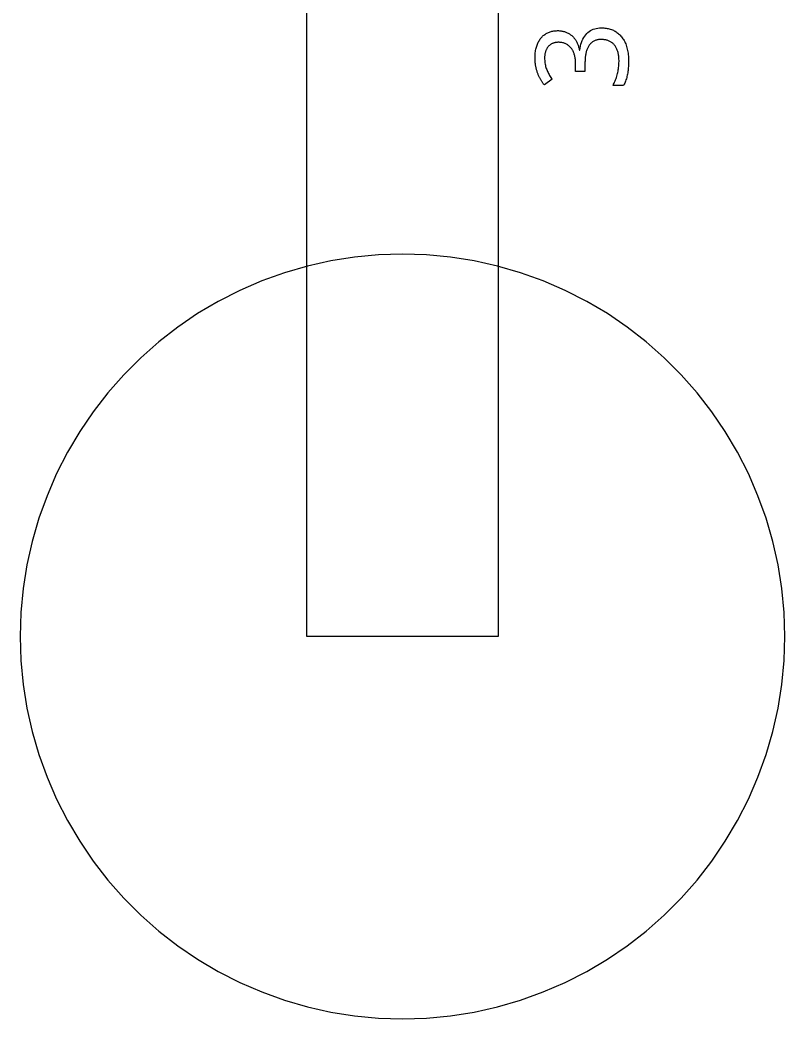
# Model space of a CAD drawing. Extents: x 3 to 23, y 13 to 118.
# Drawn here: x 2.69 to 22.71, y 12.69 to 38.82 of the extents above; entities that cross this region are included whole.
import ezdxf

# ---------------------------------------------------------------- set-up
doc = ezdxf.new("R2010")
doc.units = 0
doc.layers.get('0').update_dxf_attribs({"linetype": 'CONTINUOUS'})

msp = doc.modelspace()

# ---------------------------------------------------------------- linework, layer by layer
at = {"color": 0}
for points in [[(10.2, 52.74), (15.2, 52.74), (15.2, 22.7), (10.2, 22.7), (10.2, 52.74)], [(16.7567, 38.5421), (16.7801, 38.5418), (16.8033, 38.5406), (16.826, 38.5388), (16.8483, 38.5361), (16.8701, 38.5328), (16.8915, 38.5286), (16.9126, 38.5237), (16.9332, 38.5182), (16.9533, 38.5118), (16.9731, 38.5047), (16.9924, 38.4969), (17.0111, 38.4885), (17.0293, 38.4794), (17.0471, 38.4697), (17.0643, 38.4596), (17.081, 38.4486), (17.0971, 38.4371), (17.1126, 38.425), (17.1278, 38.4122), (17.1424, 38.3989), (17.1564, 38.3853), (17.17, 38.3711), (17.1832, 38.3564), (17.1957, 38.3411), (17.2079, 38.3253), (17.2196, 38.3089), (17.2307, 38.2919), (17.2414, 38.2744), (17.2515, 38.2564), (17.2613, 38.2378), (17.27, 38.2186), (17.2783, 38.1992), (17.2862, 38.1792), (17.2935, 38.1589), (17.3003, 38.1381), (17.3065, 38.1168), (17.3122, 38.0953), (17.3175, 38.0732), (17.3221, 38.0507), (17.3262, 38.0278), (17.3361, 38.0278), (17.3443, 38.084), (17.3549, 38.1375), (17.3676, 38.1882), (17.3826, 38.2361), (17.4, 38.2813), (17.4194, 38.3238), (17.4413, 38.3633), (17.4653, 38.4001), (17.4915, 38.4343), (17.52, 38.4656), (17.5501, 38.494), (17.5822, 38.5196), (17.616, 38.5419), (17.6515, 38.5614), (17.6889, 38.5779), (17.7281, 38.5914), (17.7689, 38.6019), (17.8117, 38.6093), (17.8561, 38.6139), (17.9025, 38.6154), (17.9335, 38.6149), (17.9639, 38.6132), (17.9939, 38.6106), (18.0233, 38.6068), (18.0522, 38.6019), (18.0806, 38.596), (18.1085, 38.589), (18.1358, 38.581), (18.1626, 38.5718), (18.1889, 38.5617), (18.2146, 38.5507), (18.2396, 38.5386), (18.2639, 38.5254), (18.2874, 38.5111), (18.3101, 38.4957), (18.3322, 38.4792), (18.3536, 38.4617), (18.3743, 38.4429), (18.3943, 38.4231), (18.4135, 38.4021), (18.4319, 38.3801), (18.4496, 38.3569), (18.4664, 38.3325), (18.4822, 38.3071), (18.4974, 38.2804), (18.5115, 38.2528), (18.525, 38.2239), (18.5375, 38.1937), (18.5492, 38.1626), (18.56, 38.1303), (18.5699, 38.0968), (18.5788, 38.0622), (18.5865, 38.0262), (18.5933, 37.9892), (18.599, 37.9508), (18.6037, 37.9114), (18.6074, 37.8707), (18.61, 37.8287), (18.6115, 37.7857), (18.6121, 37.7414), (18.6118, 37.7061), (18.611, 37.6711), (18.6096, 37.6367), (18.6076, 37.6025), (18.6051, 37.5687), (18.6021, 37.5354), (18.5986, 37.5025), (18.5944, 37.47), (18.5897, 37.4378), (18.5844, 37.4061), (18.5785, 37.375), (18.5715, 37.3443), (18.5637, 37.3139), (18.555, 37.2839), (18.5454, 37.2543), (18.5349, 37.225), (18.5233, 37.1961), (18.511, 37.1675), (18.4978, 37.1393), (18.4835, 37.1114), (18.2068, 37.1114), (18.2215, 37.14), (18.2354, 37.169), (18.2486, 37.1985), (18.2613, 37.2283), (18.2732, 37.2587), (18.2843, 37.2896), (18.2949, 37.3208), (18.3047, 37.3526), (18.3139, 37.3847), (18.3224, 37.4175), (18.3301, 37.4506), (18.3371, 37.4832), (18.3432, 37.5157), (18.3485, 37.5479), (18.3529, 37.5799), (18.3565, 37.6114), (18.3594, 37.6426), (18.3614, 37.6738), (18.3626, 37.7044), (18.3631, 37.7349), (18.3628, 37.7643), (18.3618, 37.7931), (18.3601, 37.821), (18.3579, 37.8481), (18.355, 37.8744), (18.3514, 37.8999), (18.3471, 37.9246), (18.3422, 37.9483), (18.3367, 37.9714), (18.3306, 37.9936), (18.3238, 38.015), (18.3164, 38.0357), (18.3085, 38.0556), (18.3, 38.0746), (18.2911, 38.0929), (18.2815, 38.1104), (18.2714, 38.1271), (18.2607, 38.1431), (18.2496, 38.1582), (18.2378, 38.1726), (18.2254, 38.1865), (18.2125, 38.1997), (18.1992, 38.2121), (18.1851, 38.2238), (18.1706, 38.2344), (18.1556, 38.2446), (18.1399, 38.2538), (18.1238, 38.2622), (18.1069, 38.2699), (18.0896, 38.2768), (18.0718, 38.2833), (18.0536, 38.2892), (18.035, 38.2943), (18.016, 38.2988), (17.9965, 38.3025), (17.9765, 38.3056), (17.9562, 38.3079), (17.9354, 38.3096), (17.9143, 38.3107), (17.8926, 38.311), (17.8708, 38.3106), (17.8497, 38.3093), (17.8292, 38.3071), (17.8093, 38.304), (17.7901, 38.3), (17.7717, 38.2951), (17.7538, 38.2894), (17.7364, 38.2829), (17.7199, 38.2754), (17.7039, 38.2671), (17.6882, 38.2582), (17.6732, 38.2486), (17.6588, 38.2383), (17.6447, 38.2272), (17.6315, 38.2154), (17.6188, 38.2028), (17.6067, 38.1894), (17.595, 38.1754), (17.584, 38.1606), (17.5738, 38.145), (17.5636, 38.1286), (17.554, 38.1117), (17.545, 38.0939), (17.5364, 38.0754), (17.5285, 38.0563), (17.5211, 38.0364), (17.5143, 38.0158), (17.5081, 37.9944), (17.5024, 37.9724), (17.4972, 37.9497), (17.4925, 37.9265), (17.4885, 37.9029), (17.4847, 37.8785), (17.4815, 37.8536), (17.4789, 37.8281), (17.4767, 37.8018), (17.475, 37.775), (17.4737, 37.7476), (17.4731, 37.7196), (17.4728, 37.6908), (17.4728, 37.4744), (17.2269, 37.4744), (17.2269, 37.6908), (17.2267, 37.7169), (17.2257, 37.7425), (17.224, 37.7674), (17.2218, 37.7917), (17.2189, 37.8154), (17.2153, 37.8385), (17.2111, 37.8611), (17.2061, 37.8831), (17.2007, 37.9044), (17.1944, 37.9253), (17.1876, 37.9454), (17.1803, 37.9649), (17.1725, 37.9838), (17.164, 38.0018), (17.155, 38.0193), (17.1454, 38.036), (17.1353, 38.0521), (17.1247, 38.0675), (17.1135, 38.0821), (17.1017, 38.0961), (17.0894, 38.1099), (17.0767, 38.1228), (17.0635, 38.135), (17.0499, 38.1467), (17.0358, 38.1576), (17.0213, 38.1678), (17.0062, 38.1774), (16.9907, 38.1862), (16.9749, 38.1944), (16.9585, 38.2019), (16.9417, 38.2088), (16.9246, 38.2149), (16.9072, 38.2201), (16.8894, 38.2249), (16.8714, 38.2287), (16.8531, 38.2321), (16.8343, 38.2346), (16.8153, 38.2364), (16.7958, 38.2374), (16.7761, 38.2378), (16.7594, 38.2375), (16.7431, 38.2365), (16.7269, 38.2351), (16.7114, 38.2331), (16.696, 38.2304), (16.6811, 38.2272), (16.6664, 38.2233), (16.6522, 38.219), (16.6383, 38.214), (16.6249, 38.2085), (16.6117, 38.2024), (16.5989, 38.1957), (16.5867, 38.1888), (16.5749, 38.1811), (16.5633, 38.1731), (16.5524, 38.1644), (16.5418, 38.1554), (16.5315, 38.146), (16.5218, 38.136), (16.5125, 38.1254), (16.5033, 38.1144), (16.4946, 38.1031), (16.4863, 38.0913), (16.4783, 38.079), (16.471, 38.0664), (16.464, 38.0533), (16.4576, 38.0399), (16.4515, 38.026), (16.446, 38.0117), (16.4408, 37.9968), (16.4363, 37.9817), (16.4321, 37.9663), (16.4285, 37.9504), (16.4253, 37.9343), (16.4225, 37.9179), (16.4204, 37.9011), (16.4186, 37.884), (16.4175, 37.8667), (16.4167, 37.8489), (16.4165, 37.8308), (16.4171, 37.7964), (16.4186, 37.7628), (16.4214, 37.73), (16.4253, 37.6981), (16.4303, 37.6668), (16.4364, 37.6365), (16.4436, 37.6069), (16.4519, 37.5782), (16.4612, 37.5503), (16.4718, 37.5232), (16.4829, 37.4969), (16.4947, 37.471), (16.5071, 37.4451), (16.5203, 37.4196), (16.534, 37.3943), (16.5486, 37.3692), (16.5637, 37.3443), (16.5796, 37.3196), (16.5961, 37.2951), (16.6135, 37.271), (16.41, 37.1213), (16.3999, 37.1337), (16.39, 37.1465), (16.3803, 37.1594), (16.3707, 37.1728), (16.3611, 37.1864), (16.3518, 37.2001), (16.3425, 37.2142), (16.3333, 37.2285), (16.3244, 37.2431), (16.3156, 37.2579), (16.3069, 37.2733), (16.2985, 37.289), (16.2903, 37.305), (16.2822, 37.3212), (16.2744, 37.3376), (16.2669, 37.3544), (16.2596, 37.3714), (16.2525, 37.3886), (16.2457, 37.4061), (16.239, 37.4239), (16.2324, 37.4419), (16.226, 37.4603), (16.2199, 37.4787), (16.214, 37.4974), (16.2085, 37.5162), (16.2033, 37.5354), (16.1983, 37.5549), (16.1937, 37.5744), (16.1894, 37.5943), (16.1853, 37.6144), (16.1817, 37.635), (16.1783, 37.6558), (16.1754, 37.6769), (16.1728, 37.6982), (16.1707, 37.7197), (16.1689, 37.7415), (16.1676, 37.7635), (16.1665, 37.7857), (16.166, 37.8082), (16.1658, 37.8308), (16.1662, 37.8656), (16.1676, 37.8994), (16.1697, 37.9324), (16.1728, 37.9644), (16.1768, 37.9957), (16.1817, 38.026), (16.1874, 38.0554), (16.1939, 38.084), (16.2014, 38.1117), (16.2097, 38.1385), (16.2189, 38.1647), (16.2287, 38.1901), (16.2393, 38.2146), (16.2507, 38.2382), (16.2626, 38.261), (16.2754, 38.2828), (16.2889, 38.3038), (16.3031, 38.3239), (16.3179, 38.3431), (16.3335, 38.3614), (16.3494, 38.3789), (16.366, 38.3956), (16.3831, 38.4113), (16.401, 38.426), (16.4193, 38.44), (16.4383, 38.4531), (16.4579, 38.4653), (16.4782, 38.4765), (16.4992, 38.4869), (16.5207, 38.4965), (16.5424, 38.5051), (16.5644, 38.5129), (16.5869, 38.5197), (16.61, 38.5257), (16.6333, 38.5307), (16.6572, 38.5349), (16.6814, 38.5381), (16.7061, 38.5403), (16.7311, 38.5417), (16.7567, 38.5421)], [(22.7, 22.7), (22.6803, 23.3279), (22.6211, 23.9533), (22.5229, 24.5738), (22.3858, 25.1869), (22.2106, 25.7901), (21.9978, 26.3812), (21.7482, 26.9578), (21.4631, 27.5175), (21.1433, 28.0582), (20.7901, 28.5778), (20.4051, 29.0742), (19.9897, 29.5454), (19.5454, 29.9897), (19.0742, 30.4051), (18.5778, 30.7901), (18.0582, 31.1433), (17.5175, 31.4631), (16.9578, 31.7482), (16.3812, 31.9978), (15.7901, 32.2106), (15.1869, 32.3858), (14.5738, 32.5229), (13.9533, 32.6211), (13.3279, 32.6803), (12.7, 32.7), (12.0721, 32.6803), (11.4467, 32.6211), (10.8261, 32.5229), (10.2131, 32.3858), (9.60986, 32.2106), (9.01878, 31.9978), (8.44222, 31.7482), (7.88249, 31.4631), (7.34169, 31.1433), (6.8221, 30.7901), (6.32568, 30.4051), (5.8546, 29.9897), (5.41026, 29.5454), (4.99485, 29.0742), (4.60986, 28.5778), (4.25667, 28.0582), (3.93696, 27.5175), (3.65169, 26.9578), (3.40224, 26.3812), (3.18946, 25.7901), (3.01417, 25.1869), (2.87706, 24.5738), (2.77886, 23.9533), (2.71972, 23.3279), (2.69997, 22.7), (2.71972, 22.0721), (2.77886, 21.4467), (2.87706, 20.8261), (3.01417, 20.2131), (3.18946, 19.6099), (3.40224, 19.0187), (3.65169, 18.4422), (3.93696, 17.8825), (4.25667, 17.3417), (4.60986, 16.8221), (4.99485, 16.3257), (5.41026, 15.8546), (5.8546, 15.4103), (6.32568, 14.9949), (6.8221, 14.6099), (7.34169, 14.2567), (7.88249, 13.9369), (8.44222, 13.6516), (9.01878, 13.4022), (9.60986, 13.1895), (10.2131, 13.0142), (10.8261, 12.8771), (11.4467, 12.7789), (12.0721, 12.7197), (12.7, 12.7), (13.3279, 12.7197), (13.9533, 12.7789), (14.5738, 12.8771), (15.1869, 13.0142), (15.7901, 13.1895), (16.3812, 13.4022), (16.9578, 13.6516), (17.5175, 13.9369), (18.0582, 14.2567), (18.5778, 14.6099), (19.0742, 14.9949), (19.5454, 15.4103), (19.9897, 15.8546), (20.4051, 16.3257), (20.7901, 16.8221), (21.1433, 17.3417), (21.4631, 17.8825), (21.7482, 18.4422), (21.9978, 19.0187), (22.2106, 19.6099), (22.3858, 20.2131), (22.5229, 20.8261), (22.6211, 21.4467), (22.6803, 22.0721), (22.7, 22.7)]]:
    msp.add_lwpolyline(points, close=True, dxfattribs=at)
at = {"color": 0, "const_width": 0.01042}
msp.add_lwpolyline([(22.7, 22.7), (22.6803, 23.3279), (22.6211, 23.9533), (22.5229, 24.5738), (22.3858, 25.1869), (22.2106, 25.7901), (21.9978, 26.3812), (21.7482, 26.9578), (21.4631, 27.5175), (21.1433, 28.0582), (20.7901, 28.5778), (20.4051, 29.0742), (19.9897, 29.5454), (19.5454, 29.9897), (19.0742, 30.4051), (18.5778, 30.7901), (18.0582, 31.1433), (17.5175, 31.4631), (16.9578, 31.7482), (16.3812, 31.9978), (15.7901, 32.2106), (15.1869, 32.3858), (14.5738, 32.5229), (13.9533, 32.6211), (13.3279, 32.6803), (12.7, 32.7), (12.0721, 32.6803), (11.4467, 32.6211), (10.8261, 32.5229), (10.2131, 32.3858), (9.60986, 32.2106), (9.01878, 31.9978), (8.44222, 31.7482), (7.88249, 31.4631), (7.34169, 31.1433), (6.8221, 30.7901), (6.32568, 30.4051), (5.8546, 29.9897), (5.41026, 29.5454), (4.99485, 29.0742), (4.60986, 28.5778), (4.25667, 28.0582), (3.93696, 27.5175), (3.65169, 26.9578), (3.40224, 26.3812), (3.18946, 25.7901), (3.01417, 25.1869), (2.87706, 24.5738), (2.77886, 23.9533), (2.71972, 23.3279), (2.69997, 22.7), (2.71972, 22.0721), (2.77886, 21.4467), (2.87706, 20.8261), (3.01417, 20.2131), (3.18946, 19.6099), (3.40224, 19.0187), (3.65169, 18.4422), (3.93696, 17.8825), (4.25667, 17.3417), (4.60986, 16.8221), (4.99485, 16.3257), (5.41026, 15.8546), (5.8546, 15.4103), (6.32568, 14.9949), (6.8221, 14.6099), (7.34169, 14.2567), (7.88249, 13.9369), (8.44222, 13.6516), (9.01878, 13.4022), (9.60986, 13.1895), (10.2131, 13.0142), (10.8261, 12.8771), (11.4467, 12.7789), (12.0721, 12.7197), (12.7, 12.7), (13.3279, 12.7197), (13.9533, 12.7789), (14.5738, 12.8771), (15.1869, 13.0142), (15.7901, 13.1895), (16.3812, 13.4022), (16.9578, 13.6516), (17.5175, 13.9369), (18.0582, 14.2567), (18.5778, 14.6099), (19.0742, 14.9949), (19.5454, 15.4103), (19.9897, 15.8546), (20.4051, 16.3257), (20.7901, 16.8221), (21.1433, 17.3417), (21.4631, 17.8825), (21.7482, 18.4422), (21.9978, 19.0187), (22.2106, 19.6099), (22.3858, 20.2131), (22.5229, 20.8261), (22.6211, 21.4467), (22.6803, 22.0721), (22.7, 22.7)], close=True, dxfattribs=at)

doc.saveas('drawing.dxf')
